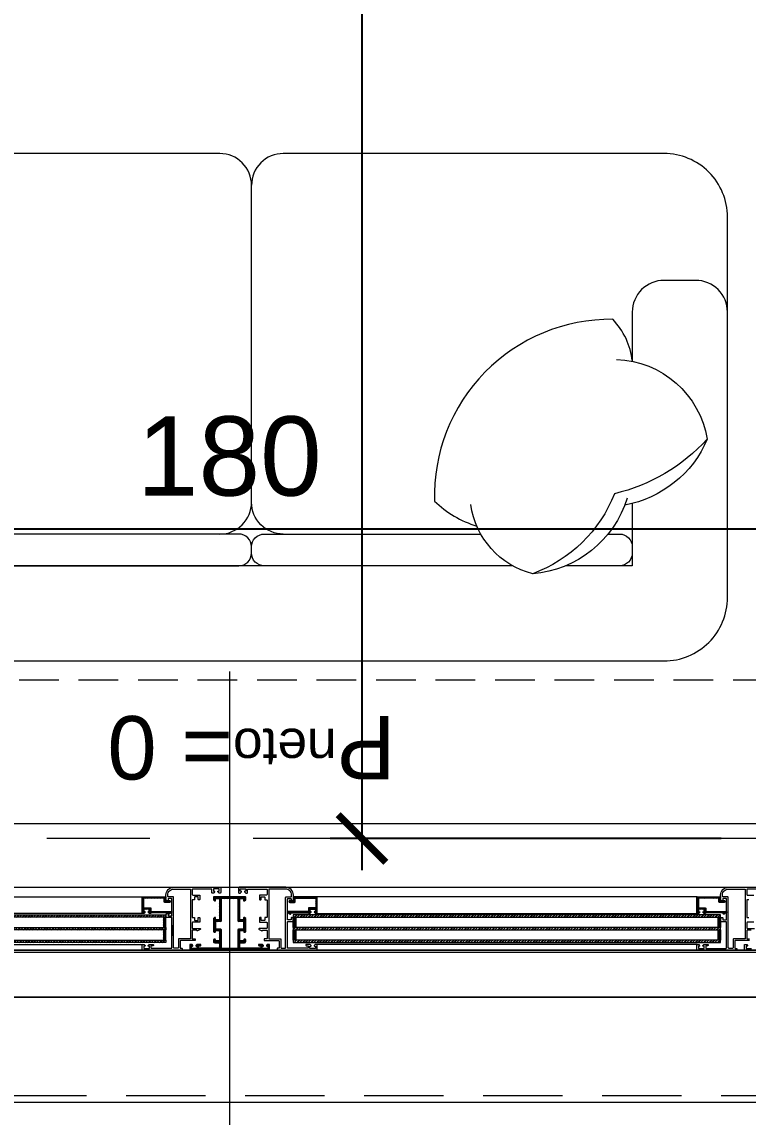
# Model space of a CAD drawing. Header units: feet. Extents: x 92587 to 97987, y -55119 to -48334.
# Drawn here: x 93626.4 to 93740.9, y -52056.3 to -51883.6 of the extents above; entities that cross this region are included whole.
import ezdxf

# ---------------------------------------------------------------- set-up
doc = ezdxf.new("R2010")
doc.units = ezdxf.units.FT
doc.header["$LTSCALE"] = 50
doc.header["$MEASUREMENT"] = 0
doc.linetypes.add('AXES', pattern=[2, 1.25, -0.25, 0.25, -0.25])
doc.linetypes.add('CACHE', pattern=[0.375, 0.25, -0.125])
doc.layers.get('0').update_dxf_attribs({"color": 8})
for name, color, linetype in [('AXES', 10, 'AXES'), ('BORD', 5, 'Continuous'), ('COTE 50ème', 1, 'Continuous')]:
    doc.layers.add(name, color=color, linetype=linetype)
for name, color, linetype, lineweight in [('BETON CACHE', 4, 'CACHE', 5), ('CONSOLE ISOL.', 214, 'Continuous', 15), ('MACONNERIE COUPE', 7, 'Continuous', 30), ('mobilimi', 8, 'Continuous', 9), ('WINDOWS', 21, 'Continuous', 5)]:
    doc.layers.add(name, color=color, linetype=linetype, lineweight=lineweight)
doc.styles.add('GENERATED_STYLE_1', font='arial.ttf')
doc.styles.add('RS_TXT_50', font='arial.ttf', dxfattribs={"height": 12.5})
doc.dimstyles.new('RS_50CM_LINEAIRE', dxfattribs={"dimscale": 5, "dimtxt": 12.5, "dimasz": 1.5, "dimexe": 1, "dimexo": 2.5, "dimgap": 1, "dimtad": 1, "dimdec": 1, "dimrnd": 0.5, "dimdsep": 46, "dimtxsty": 'RS_TXT_50', "dimblk1": 'ARCHTICK', "dimblk2": 'ARCHTICK', "dimsah": 1, "dimcen": 2.5, "dimdle": 1, "dimclrt": 4, "dimadec": 0, "dimazin": 2, "dimtfac": 1, "dimtdec": 1, "dimtix": 1, "dimtmove": 2, "dimatfit": 3, "dimfxl": 1, "dimtolj": 1, "dimtzin": 0, "dimarcsym": 0})
pattern_1 = [(135, (-46708.70849, -43852.52553), (-0.08838834765, -0.08838834765), [])]
pattern_2 = [(135, (-46708.9128, -43852.52553), (-0.2209708691, -0.2209708691), [])]

# ---------------------------------------------------------------- blocks, each defined once
blk = doc.blocks.new('A$C1cd8c289')
at = {"layer": 'AXES', "lineweight": 5, "ltscale": 1.3}
blk.add_line((3195, -1150), (-1985, -1150), dxfattribs=at)
blk = doc.blocks.new('DRITARE POS 2')
at = {"layer": 'WINDOWS'}
h = blk.add_hatch(dxfattribs=at)
h.set_pattern_fill('ANSI31', color=140, scale=2.5, angle=450)
h.set_pattern_definition(pattern_2)
h.paths.add_polyline_path([(-8.71, -80.01), (-8.71, -12.58), (-8.31, -12.58), (-8.31, -80.01)])
h.paths.add_polyline_path([(-6.71, -80.01), (-6.71, -12.58), (-6.31, -12.58), (-6.31, -80.01)])
h.paths.add_polyline_path([(-4.71, -80.02), (-4.71, -12.58), (-4.31, -12.58), (-4.31, -80.02)])
at = {"layer": 'WINDOWS', "transparency": 33554559}
h = blk.add_hatch(dxfattribs=at)
h.set_pattern_fill('ANSI31', color=140, angle=450)
h.set_pattern_definition([(135, (-46708.90849, -43835.52553), (-0.08838834765, -0.08838834765), [])])
h.paths.add_polyline_path([(-6.71, -12.58), (-8.31, -12.58), (-8.31, -12.98), (-6.71, -12.98)])
h.paths.add_polyline_path([(-4.71, -12.58), (-6.31, -12.58), (-6.31, -12.98), (-4.71, -12.98)])
h.paths.add_polyline_path([(-6.71, -79.61), (-8.31, -79.61), (-8.31, -80.01), (-6.71, -80.01)])
h.paths.add_polyline_path([(-4.71, -79.61), (-6.31, -79.61), (-6.31, -80.01), (-4.71, -80.01)])
h = blk.add_hatch(dxfattribs=at)
h.set_pattern_fill('ANSI31', color=256, angle=450)
h.set_pattern_definition(pattern_1)
h.paths.add_polyline_path([(-1.49, -76.33, 0.414214), (-1.55, -76.27), (-4.06, -76.27, 0.414214), (-4.11, -76.33), (-4.11, -76.54, 0.250765), (-4.09, -76.58), (-3.92, -76.71, 0.599022), (-3.83, -76.67), (-3.83, -76.59, -0.414214), (-3.78, -76.54), (-3.51, -76.54, -0.414214), (-3.46, -76.59), (-3.46, -77.34, -0.414214), (-3.51, -77.39), (-3.78, -77.39, -0.414214), (-3.83, -77.34), (-3.83, -77.26, 0.599022), (-3.92, -77.22), (-4.09, -77.35, 0.250765), (-4.11, -77.39), (-4.11, -77.6, 0.414214), (-4.06, -77.66), (-4.02, -77.66), (-4.02, -80.34, -0.414214), (-4.07, -80.4), (-4.15, -80.4, 0.603122), (-4.23, -80.55), (-3.98, -80.9, 0.737396), (-3.81, -80.85), (-3.81, -77.71, -0.414214), (-3.76, -77.66), (-3.31, -77.66, 0.414214), (-3.22, -77.56), (-3.22, -76.55, -0.414214), (-3.16, -76.5), (-1.81, -76.5, -0.414214), (-1.72, -76.59), (-1.72, -79.63, -0.414214), (-1.81, -79.73), (-2.28, -79.73, 0.414214), (-2.37, -79.82), (-2.37, -80.56, 1.657435), (-2.12, -80.43, -0.247394), (-2.15, -80.38), (-2.15, -80.01, -0.414214), (-2.09, -79.95), (-1.74, -79.95), (-1.74, -80.01), (-1.49, -80.01), (-1.49, -79.95)])
at = {"layer": 'WINDOWS'}
h = blk.add_hatch(dxfattribs=at)
h.set_pattern_fill('ANSI31', color=256, angle=450)
h.set_pattern_definition(pattern_1)
h.paths.add_polyline_path([(-9.61, -85.22, -0.414214), (-9.56, -85.16), (-9.26, -85.16, -0.414214), (-9.2, -85.22), (-9.2, -85.44, 1), (-9, -85.44), (-9, -84.9, 0.250765), (-9.02, -84.86), (-9.19, -84.74, 0.599022), (-9.28, -84.79), (-9.28, -84.87, -0.414214), (-9.33, -84.92), (-9.59, -84.92, -0.414214), (-9.65, -84.87), (-9.65, -84.08, -0.414214), (-9.59, -84.03), (-9.33, -84.03, -0.414214), (-9.28, -84.08), (-9.28, -84.19, 0.599022), (-9.19, -84.24), (-9.02, -84.13, 0.250765), (-9, -84.08), (-9, -83.84, 0.414214), (-9.05, -83.78), (-9.84, -83.78, 0.414214), (-9.89, -83.84), (-9.89, -90.06), (-9.89, -96.27, 0.414214), (-9.84, -96.33), (-9.05, -96.33, 0.414214), (-9, -96.27), (-9, -96.03, 0.250765), (-9.02, -95.98), (-9.19, -95.87, 0.599022), (-9.28, -95.92), (-9.28, -96.03, -0.414214), (-9.33, -96.08), (-9.59, -96.08, -0.414214), (-9.65, -96.03), (-9.65, -95.24, -0.414214), (-9.59, -95.19), (-9.33, -95.19, -0.414214), (-9.28, -95.24), (-9.28, -95.32, 0.599022), (-9.19, -95.37), (-9.02, -95.25, 0.250765), (-9, -95.21), (-9, -94.68, 1), (-9.2, -94.68), (-9.2, -94.89, -0.414214), (-9.26, -94.95), (-9.56, -94.95, -0.414214), (-9.61, -94.89), (-9.61, -91.72, -0.414214), (-9.56, -91.66), (-8.83, -91.66, -0.414214), (-8.74, -91.75), (-8.74, -92.41, 0.414214), (-8.55, -92.59), (-8.29, -92.59, 0.198912), (-8.25, -92.58), (-8.19, -92.52, 0.198912), (-8.18, -92.48), (-8.18, -92.37, 0.414214), (-8.23, -92.31), (-8.4, -92.31, -0.414214), (-8.46, -92.26), (-8.46, -91.75, -0.414214), (-8.36, -91.66), (-6.91, -91.66, -0.414214), (-6.81, -91.75), (-6.81, -92.26, -0.414214), (-6.87, -92.31), (-7.04, -92.31, 0.414214), (-7.09, -92.37), (-7.09, -92.48, 0.198912), (-7.08, -92.52), (-7.02, -92.58, 0.198912), (-6.98, -92.59), (-4.97, -92.59, 0.198912), (-4.93, -92.58), (-4.78, -92.42, 0.198912), (-4.76, -92.38), (-4.76, -92.31, 0.414214), (-4.82, -92.26), (-5, -92.26, -0.340481), (-5.13, -92.16), (-5.13, -91.75, -0.414214), (-5.04, -91.66), (-1.87, -91.66, -0.414214), (-1.77, -91.75), (-1.77, -92.16, -0.414214), (-1.87, -92.26), (-2.09, -92.26, 0.414214), (-2.15, -92.31), (-2.15, -92.38, 0.198912), (-2.13, -92.42), (-1.98, -92.58, 0.198912), (-1.94, -92.59), (-1.55, -92.59, 0.414214), (-1.49, -92.54), (-1.49, -90.06), (-1.49, -87.57, 0.414214), (-1.55, -87.52), (-1.94, -87.52, 0.198912), (-1.98, -87.53), (-2.13, -87.69, 0.198912), (-2.15, -87.73), (-2.15, -87.8, 0.414214), (-2.09, -87.85), (-1.87, -87.85, -0.414214), (-1.77, -87.95), (-1.77, -88.36, -0.414214), (-1.87, -88.45), (-5.04, -88.45, -0.414214), (-5.13, -88.36), (-5.13, -87.95, -0.340481), (-5, -87.85), (-4.82, -87.85, 0.414214), (-4.76, -87.8), (-4.76, -87.73, 0.198912), (-4.78, -87.69), (-4.93, -87.53, 0.198912), (-4.97, -87.52), (-6.98, -87.52, 0.198912), (-7.02, -87.53), (-7.08, -87.59, 0.198912), (-7.09, -87.63), (-7.09, -87.74, 0.414214), (-7.04, -87.8), (-6.87, -87.8, -0.414214), (-6.81, -87.85), (-6.81, -88.36, -0.414214), (-6.91, -88.45), (-8.36, -88.45, -0.414214), (-8.46, -88.36), (-8.46, -87.85, -0.414214), (-8.4, -87.8), (-8.23, -87.8, 0.414214), (-8.18, -87.74), (-8.18, -87.63, 0.198912), (-8.19, -87.59), (-8.25, -87.53, 0.198912), (-8.29, -87.52), (-8.55, -87.52, 0.414214), (-8.74, -87.7), (-8.74, -88.36, -0.414214), (-8.83, -88.45), (-9.56, -88.45, -0.414214), (-9.61, -88.39)])
h.paths.add_polyline_path([(-9.56, -88.73), (-6.63, -88.73), (-6.53, -88.64), (-6.53, -87.89), (-6.44, -87.8), (-5.51, -87.8), (-5.41, -87.89), (-5.41, -88.64), (-5.32, -88.73), (-1.83, -88.73), (-1.77, -88.79), (-1.77, -90.06), (-1.77, -91.32), (-1.83, -91.38), (-5.32, -91.38), (-5.41, -91.47), (-5.41, -92.22), (-5.51, -92.31), (-6.44, -92.31), (-6.53, -92.22), (-6.53, -91.47), (-6.63, -91.38), (-9.56, -91.38), (-9.61, -91.32), (-9.61, -90.06), (-9.61, -88.79)], flags=16)
h = blk.add_hatch(dxfattribs=at)
h.set_pattern_fill('ANSI31', color=140, scale=2.5, angle=450)
h.set_pattern_definition(pattern_2)
h.paths.add_polyline_path([(-8.71, -100.09), (-8.71, -167.42), (-8.31, -167.42), (-8.31, -100.09)])
h.paths.add_polyline_path([(-6.71, -100.09), (-6.71, -167.42), (-6.31, -167.42), (-6.31, -100.09)])
h.paths.add_polyline_path([(-4.71, -100.09), (-4.71, -167.42), (-4.31, -167.42), (-4.31, -100.09)])
at = {"layer": 'WINDOWS', "transparency": 33554559}
h = blk.add_hatch(dxfattribs=at)
h.set_pattern_fill('ANSI31', color=140, angle=450)
h.set_pattern_definition([(135, (-46708.90849, -43869.52553), (-0.08838834765, -0.08838834765), [])])
h.paths.add_polyline_path([(-6.71, -167.42), (-8.31, -167.42), (-8.31, -167.02), (-6.71, -167.02)])
h.paths.add_polyline_path([(-4.71, -167.42), (-6.31, -167.42), (-6.31, -167.02), (-4.71, -167.02)])
h.paths.add_polyline_path([(-6.71, -100.49), (-8.31, -100.49), (-8.31, -100.09), (-6.71, -100.09)])
h.paths.add_polyline_path([(-4.71, -100.49), (-6.31, -100.49), (-6.31, -100.09), (-4.71, -100.09)])
h = blk.add_hatch(dxfattribs=at)
h.set_pattern_fill('ANSI31', color=256, angle=450)
h.set_pattern_definition(pattern_1)
h.paths.add_polyline_path([(-1.49, -100.16), (-1.49, -100.1), (-1.74, -100.1), (-1.74, -100.16), (-2.09, -100.16, -0.414214), (-2.15, -100.1), (-2.15, -99.73, -0.247394), (-2.12, -99.68, 1.657435), (-2.37, -99.55), (-2.37, -100.29, 0.414214), (-2.28, -100.38), (-1.81, -100.38, -0.414214), (-1.72, -100.48), (-1.72, -103.52, -0.414214), (-1.81, -103.61), (-3.16, -103.61, -0.414214), (-3.22, -103.56), (-3.22, -102.55, 0.414214), (-3.31, -102.46), (-3.76, -102.46, -0.414214), (-3.81, -102.4), (-3.81, -99.26, 0.737396), (-3.98, -99.21), (-4.23, -99.57, 0.603122), (-4.15, -99.71), (-4.07, -99.71, -0.414214), (-4.02, -99.77), (-4.02, -102.46), (-4.06, -102.46, 0.414214), (-4.11, -102.51), (-4.11, -102.72, 0.250765), (-4.09, -102.76), (-3.92, -102.89, 0.599022), (-3.83, -102.85), (-3.83, -102.77, -0.414214), (-3.78, -102.72), (-3.51, -102.72, -0.414214), (-3.46, -102.77), (-3.46, -103.52, -0.414214), (-3.51, -103.58), (-3.78, -103.58, -0.414214), (-3.83, -103.52), (-3.83, -103.44, 0.599022), (-3.92, -103.4), (-4.09, -103.53, 0.250765), (-4.11, -103.58), (-4.11, -103.78, 0.414214), (-4.06, -103.84), (-1.55, -103.84, 0.414214), (-1.49, -103.78)])
h = blk.add_hatch(dxfattribs=at)
h.set_pattern_fill('ANSI31', color=256, angle=450)
h.set_pattern_definition([(135, (-46708.71279, -43862.46996), (-0.08838834765, -0.08838834765), [])])
h.paths.add_polyline_path([(-1.72, -167.05, -0.414214), (-1.81, -167.14), (-2.28, -167.14, 0.414214), (-2.37, -167.23), (-2.37, -167.97, 1.835735), (-2.15, -167.82), (-2.15, -167.36), (-1.74, -167.36), (-1.5, -167.42), (-1.5, -163.74, 0.414214), (-1.55, -163.69), (-4.06, -163.69, 0.414214), (-4.12, -163.74), (-4.12, -163.95, 0.250765), (-4.09, -163.99), (-3.92, -164.12, 0.599022), (-3.84, -164.08), (-3.84, -163.95), (-3.46, -163.95), (-3.46, -164.81), (-3.84, -164.81), (-3.84, -164.67, 0.649779), (-3.93, -164.63), (-4.1, -164.76, 0.212283), (-4.12, -164.81), (-4.12, -165.01, 0.414214), (-4.06, -165.07), (-4.02, -165.07), (-4.02, -167.81), (-4.15, -167.81, 0.603122), (-4.23, -167.96), (-3.99, -168.31, 0.737396), (-3.82, -168.26), (-3.82, -165.07), (-3.31, -165.07, 0.414214), (-3.22, -164.97), (-3.22, -163.91), (-1.81, -163.91, -0.414214), (-1.72, -164)])
at = {"layer": 'WINDOWS', "color": 165, "linetype": 'CACHE'}
blk.add_line((-32.9, -180), (-32.9, 0), dxfattribs=at)
at = {"layer": 'WINDOWS'}
for p, q in [((-0.01, -11.48), (0, -81.19)), ((-9.89, -16.28), (-9.89, -76.34)), ((-9, -16.26), (-9, -76.34)), ((-4.11, -76.33), (-4.12, -16.26)), ((-1.5, -16.26), (-1.49, -76.33)), ((-5.98, -80.95), (-7.66, -80.95)), ((-0.01, -168.52), (0, -98.92)), ((-9.89, -163.72), (-9.89, -103.78)), ((-9, -163.74), (-9, -103.78)), ((-4.11, -103.78), (-4.12, -163.74)), ((-1.5, -163.74), (-1.49, -103.78)), ((-9.9, -171.27), (-9.9, -169.89))]:
    blk.add_line(p, q, dxfattribs=at)
at = {"layer": 'WINDOWS', "color": 165}
blk.add_line((-61.99, -90.06), (34.01, -90.06), dxfattribs=at)
for points in [[(-9.9, 0), (-9.9, -180), (-33.9, -180), (-33.9, 0)], [(-10.3, -179.6), (-10.3, -0.4), (-9.9, 0), (-9.9, -180)], [(0, 0), (0, -180), (10, -180), (10, 0)]]:
    blk.add_lwpolyline(points, close=True, dxfattribs=at)
at = {"layer": 'WINDOWS'}
for points in [[(-9.9, -180), (-9.9, 0), (0, 0), (0, -180)], [(-1.77, -90.06), (-1.77, -88.79), (-1.83, -88.73), (-5.32, -88.73), (-5.41, -88.64), (-5.41, -87.89), (-5.51, -87.8), (-6.44, -87.8), (-6.53, -87.89), (-6.53, -88.64), (-6.63, -88.73), (-9.56, -88.73), (-9.61, -88.79), (-9.61, -90.06), (-9.61, -91.32), (-9.56, -91.38), (-6.63, -91.38), (-6.53, -91.47), (-6.53, -92.22), (-6.44, -92.31), (-5.51, -92.31), (-5.41, -92.22), (-5.41, -91.47), (-5.32, -91.38), (-1.83, -91.38), (-1.77, -91.32)]]:
    blk.add_lwpolyline(points, close=True, dxfattribs=at)
at = {"layer": 'WINDOWS', "color": 140}
for points in [[(-8.71, -80.01), (-8.71, -12.58), (-8.31, -12.58), (-8.31, -80.01)], [(-6.71, -80.01), (-6.71, -12.58), (-6.31, -12.58), (-6.31, -80.01)], [(-4.71, -80.02), (-4.71, -12.58), (-4.31, -12.58), (-4.31, -80.02)], [(-6.71, -79.61), (-8.31, -79.61), (-8.31, -80.01), (-6.71, -80.01)], [(-4.71, -79.61), (-6.31, -79.61), (-6.31, -80.01), (-4.71, -80.01)], [(-8.71, -100.09), (-8.71, -167.42), (-8.31, -167.42), (-8.31, -100.09)], [(-6.71, -100.49), (-8.31, -100.49), (-8.31, -100.09), (-6.71, -100.09)], [(-6.71, -100.09), (-6.71, -167.42), (-6.31, -167.42), (-6.31, -100.09)], [(-4.71, -100.49), (-6.31, -100.49), (-6.31, -100.09), (-4.71, -100.09)], [(-4.71, -100.09), (-4.71, -167.42), (-4.31, -167.42), (-4.31, -100.09)], [(-6.71, -167.42), (-8.31, -167.42), (-8.31, -167.02), (-6.71, -167.02)], [(-4.71, -167.42), (-6.31, -167.42), (-6.31, -167.02), (-4.71, -167.02)]]:
    blk.add_lwpolyline(points, close=True, dxfattribs=at)
at = {"layer": 'WINDOWS'}
for points in [[(0, -88.58, -0.414214), (-0.06, -88.64), (-0.84, -88.64, -0.414214), (-0.9, -88.58), (-0.9, -88.38, -0.250765), (-0.87, -88.33), (-0.7, -88.2, -0.599022), (-0.62, -88.24), (-0.62, -88.34, 0.414214), (-0.56, -88.39), (-0.3, -88.39, 0.414214), (-0.24, -88.34), (-0.24, -87.55, 0.414214), (-0.3, -87.5), (-0.56, -87.5, 0.414214), (-0.62, -87.55), (-0.62, -87.65, -0.599022), (-0.7, -87.69), (-0.87, -87.56, -0.250765), (-0.9, -87.52), (-0.9, -87.31, -0.414214), (-0.84, -87.26), (-0.34, -87.26, 0.414214), (-0.28, -87.2), (-0.28, -84.25, 0.414214), (-0.37, -84.16), (-1.12, -84.16, 0.414214), (-1.21, -84.25), (-1.21, -85.28, -0.414214), (-1.31, -85.37), (-1.87, -85.37, -0.414214), (-1.96, -85.28), (-1.96, -85.15, -0.414214), (-1.9, -85.09), (-1.55, -85.09, 0.414214), (-1.49, -85.03), (-1.49, -84.59, 0.414214), (-1.55, -84.53), (-1.9, -84.53, -0.414214), (-1.96, -84.47), (-1.96, -84.21, 0.414214), (-2.02, -84.16), (-4.7, -84.16, 0.414214), (-4.76, -84.21), (-4.76, -84.47, -0.414214), (-4.82, -84.53), (-5.17, -84.53, 0.414214), (-5.23, -84.59), (-5.23, -85.03, 0.414214), (-5.17, -85.09), (-4.82, -85.09, -0.414214), (-4.76, -85.15), (-4.76, -85.28, -0.414214), (-4.85, -85.37), (-5.41, -85.37, -0.414214), (-5.51, -85.28), (-5.51, -84.25, 0.414214), (-5.6, -84.16), (-6.38, -84.16, 0.414214), (-6.48, -84.25), (-6.48, -85.37, -0.809546), (-6.66, -85.41), (-6.85, -84.98, -0.543142), (-6.79, -84.9, 0.414214), (-6.74, -84.85), (-6.74, -84.25, 0.414214), (-6.83, -84.16), (-8.06, -84.16, 0.414214), (-8.12, -84.21), (-8.12, -84.57, -0.414214), (-8.18, -84.62), (-8.34, -84.62, -0.414214), (-8.4, -84.57), (-8.4, -82.35, 0.414214), (-8.49, -82.25), (-9.56, -82.25, 0.414214), (-9.61, -82.31), (-9.61, -82.51, -0.414214), (-9.67, -82.57), (-9.84, -82.57, -0.414214), (-9.89, -82.51), (-9.89, -76.34, -0.414214), (-9.84, -76.28), (-9.05, -76.28, -0.414214), (-9, -76.34), (-9, -76.54, -0.250765), (-9.02, -76.59), (-9.19, -76.72, -0.599022), (-9.28, -76.67), (-9.28, -76.58, 0.414214), (-9.33, -76.52), (-9.59, -76.52, 0.414214), (-9.65, -76.58), (-9.65, -77.36, 0.414214), (-9.59, -77.42), (-9.33, -77.42, 0.414214), (-9.28, -77.36), (-9.28, -77.27, -0.599022), (-9.19, -77.22), (-9.02, -77.35, -0.250765), (-9, -77.4), (-9, -77.98, -0.414214), (-9.05, -78.03), (-9.15, -78.03, -0.414214), (-9.2, -77.98), (-9.2, -77.72, 0.414214), (-9.26, -77.66), (-9.56, -77.66, 0.414214), (-9.61, -77.72), (-9.61, -80.89, 0.414214), (-9.56, -80.95), (-4.82, -80.95, 0.414214), (-4.76, -80.89), (-4.76, -80.07, -0.414214), (-4.71, -80.01), (-4.32, -80.01, -0.198912), (-4.28, -80.03), (-4.13, -80.18, -0.198912), (-4.11, -80.22), (-4.11, -80.29, -0.414214), (-4.17, -80.35), (-4.39, -80.35, 0.414214), (-4.48, -80.44), (-4.48, -80.85, 0.414214), (-4.39, -80.95), (-1.87, -80.95, 0.414214), (-1.77, -80.85), (-1.77, -80.44, 0.414214), (-1.87, -80.35), (-2.09, -80.35, -0.414214), (-2.15, -80.29), (-2.15, -80.22, -0.198912), (-2.13, -80.18), (-1.98, -80.03, -0.198912), (-1.94, -80.01), (-1.21, -80.01, -0.414214), (0, -81.23)], [(-1.74, -79.95), (-2.09, -79.95, 0.414214), (-2.15, -80.01), (-2.15, -80.38, 0.247394), (-2.12, -80.43, -1.657435), (-2.37, -80.56), (-2.37, -79.82, -0.414214), (-2.28, -79.73), (-1.81, -79.73, 0.414214), (-1.72, -79.63), (-1.72, -76.59, 0.414214), (-1.81, -76.5), (-3.16, -76.5, 0.414214), (-3.22, -76.55), (-3.22, -77.56, -0.414214), (-3.31, -77.66), (-3.76, -77.66, 0.414214), (-3.81, -77.71), (-3.81, -80.85, -0.737396), (-3.98, -80.9), (-4.23, -80.55, -0.603122), (-4.15, -80.4), (-4.07, -80.4, 0.414214), (-4.02, -80.34), (-4.02, -77.66), (-4.06, -77.66, -0.414214), (-4.11, -77.6), (-4.11, -77.39, -0.250765), (-4.09, -77.35), (-3.92, -77.22, -0.599022), (-3.83, -77.26), (-3.83, -77.34, 0.414214), (-3.78, -77.39), (-3.51, -77.39, 0.414214), (-3.46, -77.34), (-3.46, -76.59, 0.414214), (-3.51, -76.54), (-3.78, -76.54, 0.414214), (-3.83, -76.59), (-3.83, -76.67, -0.599022), (-3.92, -76.71), (-4.09, -76.58, -0.250765), (-4.11, -76.54), (-4.11, -76.33, -0.414214), (-4.06, -76.27), (-1.55, -76.27, -0.414214), (-1.49, -76.33), (-1.49, -79.95), (-1.49, -80.01), (-1.74, -80.01)], [(-1.49, -80.39, -0.414214), (-1.4, -80.29), (-1.18, -80.29), (-1.18, -80.29, -0.414214), (-0.28, -81.23), (-0.28, -83.82, -0.414214), (-0.34, -83.88), (-8.06, -83.88, -0.414214), (-8.12, -83.82), (-8.12, -82.07, 0.414214), (-8.21, -81.97), (-9.52, -81.97, -0.414214), (-9.61, -81.88), (-9.61, -81.32, -0.414214), (-9.52, -81.23), (-1.59, -81.23, 0.414214), (-1.49, -81.13)], [(-1.49, -90.06), (-1.49, -87.57, 0.414214), (-1.55, -87.52), (-1.94, -87.52, 0.198912), (-1.98, -87.53), (-2.13, -87.69, 0.198912), (-2.15, -87.73), (-2.15, -87.8, 0.414214), (-2.09, -87.85), (-1.87, -87.85, -0.414214), (-1.77, -87.95), (-1.77, -88.36, -0.414214), (-1.87, -88.45), (-5.04, -88.45, -0.414214), (-5.13, -88.36), (-5.13, -87.95, -0.340481), (-5, -87.85), (-4.82, -87.85, 0.414214), (-4.76, -87.8), (-4.76, -87.73, 0.198912), (-4.78, -87.69), (-4.93, -87.53, 0.198912), (-4.97, -87.52), (-6.98, -87.52, 0.198912), (-7.02, -87.53), (-7.08, -87.59, 0.198912), (-7.09, -87.63), (-7.09, -87.74, 0.414214), (-7.04, -87.8), (-6.87, -87.8, -0.414214), (-6.81, -87.85), (-6.81, -88.36, -0.414214), (-6.91, -88.45), (-8.36, -88.45, -0.414214), (-8.46, -88.36), (-8.46, -87.85, -0.414214), (-8.4, -87.8), (-8.23, -87.8, 0.414214), (-8.18, -87.74), (-8.18, -87.63, 0.198912), (-8.19, -87.59), (-8.25, -87.53, 0.198912), (-8.29, -87.52), (-8.55, -87.52, 0.414214), (-8.74, -87.7), (-8.74, -88.36, -0.414214), (-8.83, -88.45), (-9.56, -88.45, -0.414214), (-9.61, -88.39), (-9.61, -85.22, -0.414214), (-9.56, -85.16), (-9.26, -85.16, -0.414214), (-9.2, -85.22), (-9.2, -85.44, 1), (-9, -85.44), (-9, -84.9, 0.250765), (-9.02, -84.86), (-9.19, -84.74, 0.599022), (-9.28, -84.79), (-9.28, -84.87, -0.414214), (-9.33, -84.92), (-9.59, -84.92, -0.414214), (-9.65, -84.87), (-9.65, -84.08, -0.414214), (-9.59, -84.03), (-9.33, -84.03, -0.414214), (-9.28, -84.08), (-9.28, -84.19, 0.599022), (-9.19, -84.24), (-9.02, -84.13, 0.250765), (-9, -84.08), (-9, -83.84, 0.414214), (-9.05, -83.78), (-9.84, -83.78, 0.414214), (-9.89, -83.84), (-9.89, -90.06), (-9.89, -96.27, 0.414214), (-9.84, -96.33), (-9.05, -96.33, 0.414214), (-9, -96.27), (-9, -96.03, 0.250765), (-9.02, -95.98), (-9.19, -95.87, 0.599022), (-9.28, -95.92), (-9.28, -96.03, -0.414214), (-9.33, -96.08), (-9.59, -96.08, -0.414214), (-9.65, -96.03), (-9.65, -95.24, -0.414214), (-9.59, -95.19), (-9.33, -95.19, -0.414214), (-9.28, -95.24), (-9.28, -95.32, 0.599022), (-9.19, -95.37), (-9.02, -95.25, 0.250765), (-9, -95.21), (-9, -94.68, 1), (-9.2, -94.68), (-9.2, -94.89, -0.414214), (-9.26, -94.95), (-9.56, -94.95, -0.414214), (-9.61, -94.89), (-9.61, -91.72, -0.414214), (-9.56, -91.66), (-8.83, -91.66, -0.414214), (-8.74, -91.75), (-8.74, -92.41, 0.414214), (-8.55, -92.59), (-8.29, -92.59, 0.198912), (-8.25, -92.58), (-8.19, -92.52, 0.198912), (-8.18, -92.48), (-8.18, -92.37, 0.414214), (-8.23, -92.31), (-8.4, -92.31, -0.414214), (-8.46, -92.26), (-8.46, -91.75, -0.414214), (-8.36, -91.66), (-6.91, -91.66, -0.414214), (-6.81, -91.75), (-6.81, -92.26, -0.414214), (-6.87, -92.31), (-7.04, -92.31, 0.414214), (-7.09, -92.37), (-7.09, -92.48, 0.198912), (-7.08, -92.52), (-7.02, -92.58, 0.198912), (-6.98, -92.59), (-4.97, -92.59, 0.198912), (-4.93, -92.58), (-4.78, -92.42, 0.198912), (-4.76, -92.38), (-4.76, -92.31, 0.414214), (-4.82, -92.26), (-5, -92.26, -0.340481), (-5.13, -92.16), (-5.13, -91.75, -0.414214), (-5.04, -91.66), (-1.87, -91.66, -0.414214), (-1.77, -91.75), (-1.77, -92.16, -0.414214), (-1.87, -92.26), (-2.09, -92.26, 0.414214), (-2.15, -92.31), (-2.15, -92.38, 0.198912), (-2.13, -92.42), (-1.98, -92.58, 0.198912), (-1.94, -92.59), (-1.55, -92.59, 0.414214), (-1.49, -92.54)], [(0, -91.53, 0.414214), (-0.06, -91.47), (-0.84, -91.47, 0.414214), (-0.9, -91.53), (-0.9, -91.74, 0.250765), (-0.87, -91.78), (-0.7, -91.91, 0.599022), (-0.62, -91.87), (-0.62, -91.77, -0.414214), (-0.56, -91.72), (-0.3, -91.72, -0.414214), (-0.24, -91.77), (-0.24, -92.56, -0.414214), (-0.3, -92.61), (-0.56, -92.61, -0.414214), (-0.62, -92.56), (-0.62, -92.46, 0.599022), (-0.7, -92.42), (-0.87, -92.55, 0.250765), (-0.9, -92.59), (-0.9, -92.8, 0.414214), (-0.84, -92.86), (-0.34, -92.86, -0.414214), (-0.28, -92.91), (-0.28, -95.86, -0.414214), (-0.37, -95.95), (-1.12, -95.95, -0.414214), (-1.21, -95.86), (-1.21, -94.83, 0.414214), (-1.31, -94.74), (-1.87, -94.74, 0.414214), (-1.96, -94.83), (-1.96, -94.96, 0.414214), (-1.9, -95.02), (-1.55, -95.02, -0.414214), (-1.49, -95.08), (-1.49, -95.52, -0.414214), (-1.55, -95.58), (-1.9, -95.58, 0.414214), (-1.96, -95.64), (-1.96, -95.9, -0.414214), (-2.02, -95.95), (-4.7, -95.95, -0.414214), (-4.76, -95.9), (-4.76, -95.64, 0.414214), (-4.82, -95.58), (-5.17, -95.58, -0.414214), (-5.23, -95.52), (-5.23, -95.08, -0.414214), (-5.17, -95.02), (-4.82, -95.02, 0.414214), (-4.76, -94.96), (-4.76, -94.83, 0.414214), (-4.85, -94.74), (-5.41, -94.74, 0.414214), (-5.51, -94.83), (-5.51, -95.86, -0.414214), (-5.6, -95.95), (-6.38, -95.95, -0.414214), (-6.48, -95.86), (-6.48, -94.74, 0.809546), (-6.66, -94.7), (-6.85, -95.13, 0.543142), (-6.79, -95.21, -0.414214), (-6.74, -95.26), (-6.74, -95.86, -0.414214), (-6.83, -95.95), (-8.06, -95.95, -0.414214), (-8.12, -95.9), (-8.12, -95.54, 0.414214), (-8.18, -95.49), (-8.34, -95.49, 0.414214), (-8.4, -95.54), (-8.4, -97.76, -0.414214), (-8.49, -97.86), (-9.56, -97.86, -0.414214), (-9.61, -97.8), (-9.61, -97.6, 0.414214), (-9.67, -97.54), (-9.84, -97.54, 0.414214), (-9.89, -97.6), (-9.89, -103.78, 0.414214), (-9.84, -103.83), (-9.05, -103.83, 0.414214), (-9, -103.78), (-9, -103.57, 0.250765), (-9.02, -103.52), (-9.19, -103.39, 0.599022), (-9.28, -103.44), (-9.28, -103.53, -0.414214), (-9.33, -103.59), (-9.59, -103.59, -0.414214), (-9.65, -103.53), (-9.65, -102.75, -0.414214), (-9.59, -102.69), (-9.33, -102.69, -0.414214), (-9.28, -102.75), (-9.28, -102.84, 0.599022), (-9.19, -102.89), (-9.02, -102.76, 0.250765), (-9, -102.71), (-9, -102.13, 0.414214), (-9.05, -102.08), (-9.15, -102.08, 0.414214), (-9.2, -102.13), (-9.2, -102.39, -0.414214), (-9.26, -102.45), (-9.56, -102.45, -0.414214), (-9.61, -102.39), (-9.61, -99.22, -0.414214), (-9.56, -99.16), (-5.47, -99.16, -0.414214), (-5.41, -99.22), (-5.41, -100.04, 0.414214), (-5.36, -100.1), (-4.97, -100.1, 0.198912), (-4.93, -100.08), (-4.78, -99.93, 0.198912), (-4.76, -99.89), (-4.76, -99.82, 0.414214), (-4.82, -99.76), (-5.04, -99.76, -0.414214), (-5.13, -99.67), (-5.13, -99.26, -0.414214), (-5.04, -99.16), (-1.87, -99.16, -0.414214), (-1.77, -99.26), (-1.77, -99.67, -0.414214), (-1.87, -99.76), (-2.09, -99.76, 0.414214), (-2.15, -99.82), (-2.15, -99.89, 0.198912), (-2.13, -99.93), (-1.98, -100.08, 0.198912), (-1.94, -100.1), (-1.21, -100.1, 0.414214), (0, -98.88)], [(-1.49, -99.72, 0.414214), (-1.4, -99.82), (-1.18, -99.82), (-1.18, -99.82, 0.414214), (-0.28, -98.88), (-0.28, -96.29, 0.414214), (-0.34, -96.23), (-8.06, -96.23, 0.414214), (-8.12, -96.29), (-8.12, -98.04, -0.414214), (-8.21, -98.14), (-9.52, -98.14, 0.414214), (-9.61, -98.23), (-9.61, -98.79, 0.414214), (-9.52, -98.88), (-1.59, -98.88, -0.414214), (-1.49, -98.98)], [(-1.74, -100.16), (-2.09, -100.16, -0.414214), (-2.15, -100.1), (-2.15, -99.73, -0.247394), (-2.12, -99.68, 1.657435), (-2.37, -99.55), (-2.37, -100.29, 0.414214), (-2.28, -100.38), (-1.81, -100.38, -0.414214), (-1.72, -100.48), (-1.72, -103.52, -0.414214), (-1.81, -103.61), (-3.16, -103.61, -0.414214), (-3.22, -103.56), (-3.22, -102.55, 0.414214), (-3.31, -102.46), (-3.76, -102.46, -0.414214), (-3.81, -102.4), (-3.81, -99.26, 0.737396), (-3.98, -99.21), (-4.23, -99.57, 0.603122), (-4.15, -99.71), (-4.07, -99.71, -0.414214), (-4.02, -99.77), (-4.02, -102.46), (-4.06, -102.46, 0.414214), (-4.11, -102.51), (-4.11, -102.72, 0.250765), (-4.09, -102.76), (-3.92, -102.89, 0.599022), (-3.83, -102.85), (-3.83, -102.77, -0.414214), (-3.78, -102.72), (-3.51, -102.72, -0.414214), (-3.46, -102.77), (-3.46, -103.52, -0.414214), (-3.51, -103.58), (-3.78, -103.58, -0.414214), (-3.83, -103.52), (-3.83, -103.44, 0.599022), (-3.92, -103.4), (-4.09, -103.53, 0.250765), (-4.11, -103.58), (-4.11, -103.78, 0.414214), (-4.06, -103.84), (-1.55, -103.84, 0.414214), (-1.49, -103.78), (-1.49, -100.16), (-1.49, -100.1), (-1.74, -100.1)], [(-1.74, -167.36), (-2.09, -167.36, 0.414214), (-2.15, -167.42), (-2.15, -167.79, 0.247394), (-2.13, -167.84, -1.657435), (-2.37, -167.97), (-2.37, -167.23, -0.414214), (-2.28, -167.14), (-1.81, -167.14, 0.414214), (-1.72, -167.05), (-1.72, -164, 0.414214), (-1.81, -163.91), (-3.16, -163.91, 0.414214), (-3.22, -163.97), (-3.22, -164.97, -0.414214), (-3.31, -165.07), (-3.76, -165.07, 0.414214), (-3.82, -165.12), (-3.82, -168.26, -0.737396), (-3.99, -168.31), (-4.23, -167.96, -0.603122), (-4.15, -167.81), (-4.08, -167.81, 0.414214), (-4.02, -167.75), (-4.02, -165.07), (-4.06, -165.07, -0.414214), (-4.12, -165.01), (-4.12, -164.81, -0.250765), (-4.09, -164.76), (-3.92, -164.63, -0.599022), (-3.84, -164.67), (-3.84, -164.75, 0.414214), (-3.78, -164.81), (-3.52, -164.81, 0.414214), (-3.46, -164.75), (-3.46, -164, 0.414214), (-3.52, -163.95), (-3.78, -163.95, 0.414214), (-3.84, -164), (-3.84, -164.08, -0.599022), (-3.92, -164.12), (-4.09, -163.99, -0.250765), (-4.12, -163.95), (-4.12, -163.74, -0.414214), (-4.06, -163.69), (-1.55, -163.69, -0.414214), (-1.5, -163.74), (-1.5, -167.36), (-1.5, -167.42), (-1.74, -167.42)], [(-1.5, -167.79, -0.414214), (-1.4, -167.7), (-1.18, -167.7), (-1.18, -167.7, -0.414214), (-0.28, -168.63), (-0.28, -171.23, -0.414214), (-0.34, -171.28), (-8.07, -171.28, -0.414214), (-8.12, -171.23), (-8.12, -169.47, 0.414214), (-8.22, -169.38), (-9.52, -169.38, -0.414214), (-9.62, -169.29), (-9.62, -168.73, -0.414214), (-9.52, -168.63), (-1.59, -168.63, 0.414214), (-1.5, -168.54)]]:
    blk.add_lwpolyline(points, format="xyb", close=True, dxfattribs=at)
for points in [[(-0.28, -174.61), (-0.28, -171.66, 0.414214), (-0.38, -171.56), (-1.12, -171.56, 0.414214), (-1.22, -171.66), (-1.22, -172.68, -0.414214)], [(-1.96, -171.88), (-1.96, -171.62, 0.414214), (-2.02, -171.56), (-4.71, -171.56, 0.414214), (-4.76, -171.62), (-4.76, -171.88, -0.414214)], [(-5.51, -172.68), (-5.51, -171.66, 0.414214), (-5.6, -171.56), (-6.39, -171.56, 0.414214), (-6.48, -171.66), (-6.48, -172.78, -0.809546)], [(-6.74, -172.25), (-6.74, -171.66, 0.414214), (-6.84, -171.56), (-8.07, -171.56, 0.414214), (-8.12, -171.62), (-8.12, -171.97, -0.414214)], [(-8.4, -171.97), (-8.4, -169.75, 0.414214), (-8.5, -169.66), (-9.56, -169.66, 0.414214), (-9.62, -169.71), (-9.62, -169.92, -0.414214), (-9.67, -169.98), (-9.84, -169.98, -0.414214), (-9.9, -169.92), (-9.9, -163.74, -0.414214), (-9.84, -163.69), (-9.06, -163.69, -0.414214), (-9, -163.74), (-9, -163.95, -0.250765), (-9.03, -163.99), (-9.19, -164.12, -0.599022), (-9.28, -164.08), (-9.28, -163.98, 0.414214), (-9.34, -163.93), (-9.6, -163.93, 0.414214), (-9.65, -163.98), (-9.65, -164.77, 0.414214), (-9.6, -164.82), (-9.34, -164.82, 0.414214), (-9.28, -164.77), (-9.28, -164.67, -0.599022), (-9.19, -164.63), (-9.03, -164.76, -0.250765), (-9, -164.81), (-9, -165.38, -0.414214), (-9.06, -165.44), (-9.15, -165.44, -0.414214), (-9.21, -165.38), (-9.21, -165.12, 0.414214), (-9.26, -165.07), (-9.56, -165.07, 0.414214), (-9.62, -165.12), (-9.62, -168.3, 0.414214), (-9.56, -168.35), (-5.47, -168.35, 0.414214), (-5.42, -168.3), (-5.42, -167.47, -0.414214), (-5.36, -167.42), (-4.97, -167.42, -0.198912), (-4.93, -167.44), (-4.78, -167.59, -0.198912), (-4.76, -167.63), (-4.76, -167.7, -0.414214), (-4.82, -167.75), (-5.04, -167.75, 0.414214), (-5.14, -167.85), (-5.14, -168.26, 0.414214), (-5.04, -168.35), (-1.87, -168.35, 0.414214), (-1.78, -168.26), (-1.78, -167.85, 0.414214), (-1.87, -167.75), (-2.09, -167.75, -0.414214), (-2.15, -167.7), (-2.15, -167.63, -0.198912), (-2.13, -167.59), (-1.98, -167.44, -0.198912), (-1.94, -167.42), (-1.22, -167.42, -0.414214), (0, -168.63), (0, -175.99, -0.414214)], [(-9.9, -179.94), (-9.9, -171.25, -0.414214), (-9.84, -171.19), (-9.06, -171.19, -0.414214), (-9, -171.25), (-9, -171.49, -0.250765), (-9.03, -171.53), (-9.19, -171.65, -0.599022), (-9.28, -171.6), (-9.28, -171.49, 0.414214), (-9.34, -171.43), (-9.6, -171.43, 0.414214), (-9.65, -171.49), (-9.65, -172.27, 0.414214)]]:
    blk.add_lwpolyline(points, format="xyb", dxfattribs=at)
at = {"layer": 'WINDOWS', "color": 165, "insert": (27.15, -116.22), "char_height": 10, "attachment_point": 7, "rotation": 90, "style": 'GENERATED_STYLE_1'}
blk.add_mtext('\\A1;\\pt0;P{\\H0.6x;neto}= 0', dxfattribs=at)
blk = doc.blocks.new('_ArchTick')
at = {"color": 0, "linetype": 'ByBlock', "const_width": 0.15}
blk.add_lwpolyline([(-0.5, -0.5), (0.5, 0.5)], dxfattribs=at)
blk = doc.blocks.new('*D715')
at = {"layer": 'COTE 50ème', "color": 0, "lineweight": -2, "ltscale": 0.5, "transparency": 16777216}
for p, q in [((93569.11, -52049.86), (93569.11, -52147.36)), ((93749.11, -52049.86), (93749.11, -52147.36)), ((93754.11, -52142.36), (93564.11, -52142.36))]:
    blk.add_line(p, q, dxfattribs=at)
at = {"layer": 'Defpoints', "color": 0, "ltscale": 0.5, "transparency": 16777216}
for p in [(93569.11, -52037.36), (93749.11, -52037.36), (93569.11, -52142.36)]:
    blk.add_point(p, dxfattribs=at)
at = {"layer": 'COTE 50ème', "color": 0, "lineweight": -2, "ltscale": 0.5, "transparency": 16777216, "xscale": 7.5, "yscale": 7.5, "zscale": 7.5, "rotation": 180}
blk.add_blockref('_ArchTick', (93569.11, -52142.36), dxfattribs=at)
at = {"layer": 'COTE 50ème', "color": 0, "lineweight": -2, "ltscale": 0.5, "transparency": 16777216, "xscale": 7.5, "yscale": 7.5, "zscale": 7.5}
blk.add_blockref('_ArchTick', (93749.11, -52142.36), dxfattribs=at)
at = {"layer": 'COTE 50ème', "color": 4, "lineweight": 5, "ltscale": 0.5, "transparency": 16777216, "char_height": 12.5, "attachment_point": 5, "style": 'RS_TXT_50'}
for s, insert in [('\\A1;180', (93659.11, -52130.98)), ('\\A1;240', (93659.11, -52153.74))]:
    blk.add_mtext(s, dxfattribs=dict(at, insert=insert))
blk = doc.blocks.new('*D718')
at = {"layer": 'COTE 50ème', "color": 0, "lineweight": -2, "ltscale": 0.5, "transparency": 16777216}
for p, q in [((93379.11, -52049.86), (93379.11, -52187.36)), ((95579.11, -52049.86), (95579.11, -52187.36)), ((95584.11, -52182.36), (93374.11, -52182.36))]:
    blk.add_line(p, q, dxfattribs=at)
at = {"layer": 'Defpoints', "color": 0, "ltscale": 0.5, "transparency": 16777216}
for p in [(93379.11, -52037.36), (95579.11, -52037.36), (93379.11, -52182.36)]:
    blk.add_point(p, dxfattribs=at)
at = {"layer": 'COTE 50ème', "color": 0, "lineweight": -2, "ltscale": 0.5, "transparency": 16777216, "xscale": 7.5, "yscale": 7.5, "zscale": 7.5, "rotation": 180}
blk.add_blockref('_ArchTick', (93379.11, -52182.36), dxfattribs=at)
at = {"layer": 'COTE 50ème', "color": 0, "lineweight": -2, "ltscale": 0.5, "transparency": 16777216, "xscale": 7.5, "yscale": 7.5, "zscale": 7.5}
blk.add_blockref('_ArchTick', (95579.11, -52182.36), dxfattribs=at)
at = {"layer": 'COTE 50ème', "color": 4, "lineweight": 5, "ltscale": 0.5, "transparency": 16777216, "insert": (94479.11, -52170.98), "char_height": 12.5, "attachment_point": 5, "style": 'RS_TXT_50'}
blk.add_mtext('\\A1;2200', dxfattribs=at)
blk = doc.blocks.new('*D720')
at = {"layer": 'COTE 50ème', "color": 0, "lineweight": -2, "ltscale": 0.5, "transparency": 16777216}
for p, q in [((93279.11, -51984.86), (93279.11, -52227.36)), ((95679.11, -51984.86), (95679.11, -52227.36)), ((95684.11, -52222.36), (93274.11, -52222.36))]:
    blk.add_line(p, q, dxfattribs=at)
at = {"layer": 'Defpoints', "color": 0, "ltscale": 0.5, "transparency": 16777216}
for p in [(93279.11, -51972.36), (95679.11, -51972.36), (93279.11, -52222.36)]:
    blk.add_point(p, dxfattribs=at)
at = {"layer": 'COTE 50ème', "color": 0, "lineweight": -2, "ltscale": 0.5, "transparency": 16777216, "xscale": 7.5, "yscale": 7.5, "zscale": 7.5, "rotation": 180}
blk.add_blockref('_ArchTick', (93279.11, -52222.36), dxfattribs=at)
at = {"layer": 'COTE 50ème', "color": 0, "lineweight": -2, "ltscale": 0.5, "transparency": 16777216, "xscale": 7.5, "yscale": 7.5, "zscale": 7.5}
blk.add_blockref('_ArchTick', (95679.11, -52222.36), dxfattribs=at)
at = {"layer": 'COTE 50ème', "color": 4, "lineweight": 5, "ltscale": 0.5, "transparency": 16777216, "insert": (94479.11, -52210.98), "char_height": 12.5, "attachment_point": 5, "style": 'RS_TXT_50'}
blk.add_mtext('\\A1;2400', dxfattribs=at)
blk = doc.blocks.new('*D453')
at = {"layer": 'COTE 50ème', "color": 0, "lineweight": -2, "ltscale": 0.5, "transparency": 16777216}
for p, q in [((93569.11, -51999.86), (93569.11, -51958.52)), ((93749.11, -51999.86), (93749.11, -51958.52)), ((93564.11, -51963.52), (93754.11, -51963.52))]:
    blk.add_line(p, q, dxfattribs=at)
at = {"layer": 'Defpoints', "color": 0, "ltscale": 0.5, "transparency": 16777216}
for p in [(93749.11, -51963.52), (93569.11, -52012.36), (93749.11, -52012.36)]:
    blk.add_point(p, dxfattribs=at)
at = {"layer": 'COTE 50ème', "color": 0, "lineweight": -2, "ltscale": 0.5, "transparency": 16777216, "xscale": 7.5, "yscale": 7.5, "zscale": 7.5, "rotation": 180}
blk.add_blockref('_ArchTick', (93569.11, -51963.52), dxfattribs=at)
at = {"layer": 'COTE 50ème', "color": 0, "lineweight": -2, "ltscale": 0.5, "transparency": 16777216, "xscale": 7.5, "yscale": 7.5, "zscale": 7.5}
blk.add_blockref('_ArchTick', (93749.11, -51963.52), dxfattribs=at)
at = {"layer": 'COTE 50ème', "color": 4, "lineweight": 5, "ltscale": 0.5, "transparency": 16777216, "insert": (93659.11, -51952.14), "char_height": 12.5, "attachment_point": 5, "style": 'RS_TXT_50'}
blk.add_mtext('\\A1;180', dxfattribs=at)
blk = doc.blocks.new('*D852')
at = {"layer": 'COTE 50ème', "color": 0, "lineweight": -2, "ltscale": 0.5, "transparency": 16777216}
for p, q in [((93680.01, -51607.36), (93680.01, -52017.36)), ((93718.73, -51612.36), (93675.01, -51612.36)), ((93736.61, -52012.36), (93675.01, -52012.36))]:
    blk.add_line(p, q, dxfattribs=at)
at = {"layer": 'Defpoints', "color": 0, "ltscale": 0.5, "transparency": 16777216}
for p in [(93731.23, -51612.36), (93680.01, -52012.36), (93749.11, -52012.36)]:
    blk.add_point(p, dxfattribs=at)
at = {"layer": 'COTE 50ème', "color": 0, "lineweight": -2, "ltscale": 0.5, "transparency": 16777216, "xscale": 7.5, "yscale": 7.5, "zscale": 7.5}
for p, rotation in [((93680.01, -51612.36), 90), ((93680.01, -52012.36), 270)]:
    blk.add_blockref('_ArchTick', p, dxfattribs=dict(at, rotation=rotation))
at = {"layer": 'COTE 50ème', "color": 4, "lineweight": 5, "ltscale": 0.5, "transparency": 16777216, "insert": (93668.63, -51812.36), "char_height": 12.5, "attachment_point": 5, "rotation": 90, "style": 'RS_TXT_50'}
blk.add_mtext('\\A1;400', dxfattribs=at)

msp = doc.modelspace()

# ---------------------------------------------------------------- linework, layer by layer
at = {"layer": 'BETON CACHE', "lineweight": 5, "ltscale": 0.5}
for points in [[(95579.11, -49972.36), (93379.11, -49972.36), (93379.11, -52037.36), (95579.11, -52037.36)], [(95529.11, -50022.36), (93429.11, -50022.36), (93429.11, -51987.36), (95529.11, -51987.36)]]:
    msp.add_lwpolyline(points, close=True, dxfattribs=at)
at = {"layer": 'BORD', "lineweight": 5, "ltscale": 0.5}
msp.add_lwpolyline([(94844.11, -49972.36), (94114.11, -49972.36), (94114.11, -49907.36), (93489.11, -49907.36), (93489.11, -49972.36), (93379.11, -49972.36), (93379.11, -50037.36), (93279.11, -50037.36), (93279.11, -50312.36), (93379.11, -50312.36), (93379.11, -51632.36), (93279.11, -51632.36), (93279.11, -51972.36), (93379.11, -51972.36), (93379.11, -52037.36), (95579.11, -52037.36)], dxfattribs=at)
at = {"layer": 'CONSOLE ISOL.'}
msp.add_lwpolyline([(94074.11, -51192.36), (94084.11, -51192.36), (94084.11, -51462.36), (94249.11, -51462.36), (94249.11, -51542.36), (94331.61, -51542.36), (94331.61, -52037.36), (93379.11, -52037.36), (93379.11, -51972.36), (93279.11, -51972.36), (93279.11, -51632.36), (93379.11, -51632.36), (93379.11, -50972.36), (94074.11, -50972.36)], close=True, dxfattribs=at)
at = {"layer": 'mobilimi'}
for points in [[(93737.61, -51914.36, 0.414214), (93727.61, -51904.36), (93667.61, -51904.36, 0.414214), (93662.61, -51909.36, 0.414214), (93657.61, -51904.36), (93607.61, -51904.36, 0.414214), (93602.61, -51909.36, 0.414214), (93597.61, -51904.36), (93537.61, -51904.36, 0.414214), (93527.61, -51914.36), (93527.61, -51974.36, 0.414214), (93537.61, -51984.36), (93727.61, -51984.36, 0.414214), (93737.61, -51974.36)], [(93604.61, -51969.36), (93660.61, -51969.36, 0.414214), (93662.61, -51967.36), (93662.61, -51966.36, 0.414214), (93660.61, -51964.36), (93604.61, -51964.36, 0.414214), (93602.61, -51966.36), (93602.61, -51967.36, 0.414214)]]:
    msp.add_lwpolyline(points, format="xyb", close=True, dxfattribs=at)
for points in [[(93667.61, -51964.36, -0.414214), (93662.61, -51959.36), (93662.61, -51909.36, -0.414214)], [(93737.61, -51929.36, 0.414214), (93732.61, -51924.36), (93727.61, -51924.36, 0.414214), (93722.61, -51929.36), (93722.61, -51937.11)], [(93722.62, -51937.11, 0.165541), (93719.53, -51930.5, 0.425989), (93691.45, -51959.15, 0.121523), (93698.11, -51963.1, -7.115464)], [(93720.1, -51936.81, -0.356772), (93734.43, -51949.41, -0.249542), (93721.45, -51959.8, 9.61688)], [(93734.43, -51949.41, -0.14773), (93719.81, -51958, -0.213343), (93706.92, -51970.61, -0.178662)], [(93657.61, -51964.36, 0.414214), (93662.61, -51959.36)], [(93721.83, -51958.69, -0.306663), (93706.92, -51970.61, -0.30633), (93697.18, -51959.72, 0.872847)], [(93703.77, -51969.36), (93664.61, -51969.36, -0.414214), (93662.61, -51967.36), (93662.61, -51966.36, -0.414214), (93664.61, -51964.36), (93698.74, -51964.36, -0.414214)], [(93718.79, -51964.36), (93720.61, -51964.36, -0.414214), (93722.61, -51966.36), (93722.61, -51967.36, -0.414214), (93720.61, -51969.36)], [(93720.61, -51969.36), (93712.09, -51969.36, -0.414214)]]:
    msp.add_lwpolyline(points, format="xyb", dxfattribs=at)
for points in [[(93722.61, -51959.54), (93722.61, -51969.36), (93712.09, -51969.36)], [(93703.77, -51969.36), (93588.38, -51969.36)]]:
    msp.add_lwpolyline(points, dxfattribs=at)

# ---------------------------------------------------------------- block references
at = {"lineweight": 5, "rotation": 90.00000000000001}
msp.add_blockref('DRITARE POS 2', (93569.11, -52020.06), dxfattribs=at)
at = {"layer": 'MACONNERIE COUPE', "lineweight": 5, "ltscale": 0.5}
msp.add_blockref('A$C1cd8c289', (94709.11, -50862.36), dxfattribs=at)

# ---------------------------------------------------------------- dimensions: what is measured, and where the dimension line sits
at = {"layer": 'COTE 50ème', "lineweight": 5, "ltscale": 0.5}
for base, p1, p2, angle, picture, middle in [((93680.01, -52012.36), (93731.23, -51612.36), (93749.11, -52012.36), 270, '*D852', (93668.63, -51812.36)), ((93749.11, -51963.52), (93569.11, -52012.36), (93749.11, -52012.36), 180, '*D453', (93659.11, -51952.14)), ((93279.11, -52222.36), (95679.11, -51972.36), (93279.11, -51972.36), 180, '*D720', (94479.11, -52210.98)), ((93379.11, -52182.36), (95579.11, -52037.36), (93379.11, -52037.36), 180, '*D718', (94479.11, -52170.98))]:
    dim = msp.add_linear_dim(base=base, p1=p1, p2=p2, angle=angle, dimstyle='RS_50CM_LINEAIRE', dxfattribs=at)
    dim.commit()
    dim.dimension.update_dxf_attribs({"geometry": picture, "text_midpoint": middle})
dim = msp.add_linear_dim(base=(93569.11, -52142.36), p1=(93749.11, -52037.36), p2=(93569.11, -52037.36), angle=180, text='<>\\X240', dimstyle='RS_50CM_LINEAIRE', dxfattribs=at)
dim.commit()
dim.dimension.update_dxf_attribs({"geometry": '*D715', "text_midpoint": (93659.11, -52142.36)})

doc.saveas('drawing.dxf')
